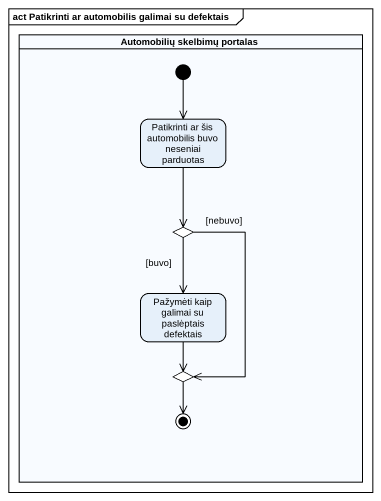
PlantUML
@startuml
mainframe act Patikrinti ar automobilis galimai su defektais
hide empty description
state "Automobilių skelbimų portalas" as Automobilių_skelbimų <<partition>> {
  state "Patikrinti ar šis automobilis buvo neseniai parduotas" as Patikrinti_ar_šis
  state choice1 <<choice>>
  state "Pažymėti kaip galimai su paslėptais defektais" as Pažymėti_kaip_galimai_su
  state choice2 <<choice>>
  [*] --> Patikrinti_ar_šis
  choice2 --> [*]
}
Patikrinti_ar_šis --> choice1
choice1 --> Pažymėti_kaip_galimai_su : [buvo]
choice1 --> choice2 : [nebuvo]
Pažymėti_kaip_galimai_su --> choice2
@enduml
